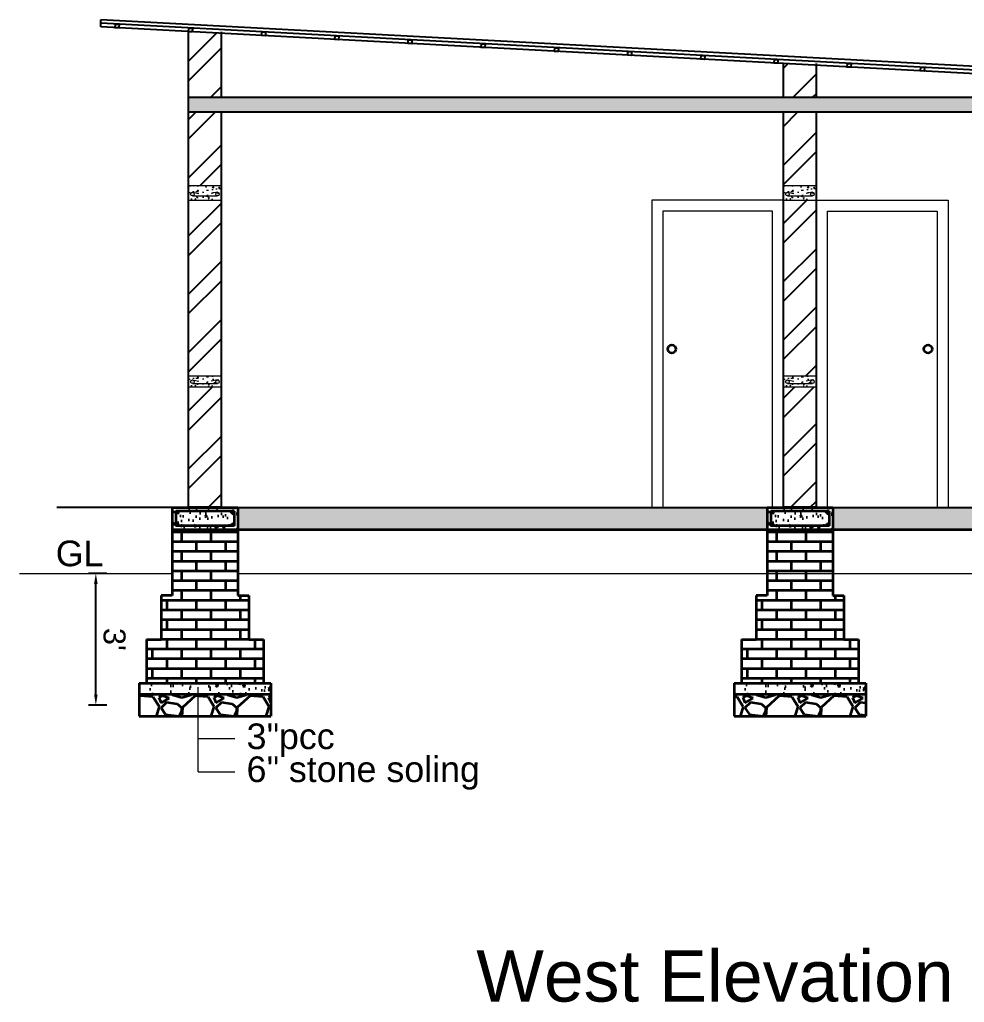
# Model space of a CAD drawing. Header units: inches. Extents: x 380359 to 404964, y -48881 to -44155.
# Drawn here: x 404446.8 to 404704.8, y -47048.6 to -46780.1 of the extents above; entities that cross this region are included whole.
import ezdxf

# ---------------------------------------------------------------- set-up
doc = ezdxf.new("R2010")
doc.units = ezdxf.units.IN
doc.header["$LTSCALE"] = 2
doc.header["$MEASUREMENT"] = 0
doc.header["$PDMODE"] = 34
doc.layers.get('0').update_dxf_attribs({"linetype": 'CONTINUOUS'})
doc.layers.get('DEFPOINTS').update_dxf_attribs({"color": 141, "linetype": 'CONTINUOUS'})
for name, color, linetype, lineweight in [('door', 20, 'CONTINUOUS', 35), ('steps', 253, 'CONTINUOUS', 20), ('WALL - A', 1, 'CONTINUOUS', 40)]:
    doc.layers.add(name, color=color, linetype=linetype, lineweight=lineweight)
doc.styles.add('Lettring Text', font='arial.ttf')
doc.styles.get("Standard").update_dxf_attribs({"font": 'ARIALN.TTF'})
doc.dimstyles.new('Copy of Standard', dxfattribs={"dimtxt": 6, "dimasz": 2.875, "dimexe": 2, "dimexo": 4, "dimgap": 2, "dimtad": 1, "dimdec": 0, "dimrnd": 1, "dimzin": 0, "dimdsep": 46, "dimlunit": 4, "dimtxsty": 'Lettring Text', "dimcen": 0.1, "dimclrd": 7, "dimclre": 7, "dimclrt": 7, "dimazin": 0, "dimtfac": 0.645, "dimtdec": 0, "dimtmove": 1, "dimatfit": 0, "dimfxl": 3, "dimfxlon": 1, "dimtfillclr": 256, "dimtolj": 1, "dimtzin": 0, "dimlwd": -1, "dimlwe": -1, "dimarcsym": 2})
pattern_1 = [(228.0127875, (43451.7862, -16182.5382), (-120, -135), [2.01804, -199.7863207]), (184.96974073, (43450.4362, -16184.0382), (180, 15), [3.46302, -342.8388714]), (132.51044708, (43446.9862, -16184.3382), (150, -165), [2.44182, -241.74048894]), (267.273689, (43441.1362, -16188.0882), (15, 300), [3.15357, -312.2033706]), (292.83365418, (43440.9862, -16191.2382), (-75, 180), [3.092325, -306.1405969]), (357.273689, (43442.1862, -16194.0882), (-300, 15), [3.15357, -312.2033706]), (37.69424047, (43445.3362, -16194.23817), (-195, -150), [4.170435, -412.87272823]), (72.25532837, (43448.6362, -16191.68817), (105, 330), [3.93732, -389.79482245]), (121.42956562, (43449.8362, -16187.9382), (-120, 195), [3.16425, -313.26109665]), (175.2363583, (43448.1862, -16185.2382), (165, -15), [3.61248, -177.0114387]), (222.3974378, (43444.5862, -16184.93817), (-180, -165), [4.67172, -462.5006251]), (138.81407483, (43455.9862, -16188.2382), (-105, 90), [1.594515, -157.8576722]), (171.4692344, (43454.7862, -16187.1882), (195, -30), [3.033555, -300.32267124]), (225, (43451.786, -16186.738), (-2e-15, -15), [2.121315, -19.09188844]), (203.1985905, (43450.7362, -16184.9382), (75, 30), [1.14237, -113.0942266]), (291.8014095, (43449.6862, -16185.3882), (-15, 45), [1.615545, -79.1619271]), (30.9637565, (43450.2862, -16186.8882), (45, 30), [2.623935, -84.8403434]), (161.5650512, (43452.536, -16185.538), (30, -15), [1.897365, -45.5367999]), (16.38954033, (43440.9862, -16185.3882), (150, 45), [2.658, -263.1426772]), (70.34617594, (43443.5362, -16184.6382), (-60, -165), [2.229915, -220.7611162]), (293.1985905, (43452.5362, -16182.5382), (-30, 75), [2.284725, -111.9518716]), (343.61045967, (43453.4362, -16184.6382), (-150, 45), [2.658, -263.1426772]), (339.4439548, (43440.9862, -16194.6882), (-75, 30), [2.5632, -125.5968562]), (294.77514057, (43443.3862, -16195.5882), (-75, 165), [2.14767, -212.61964595]), (66.8014095, (43452.6862, -16197.5382), (30, 75), [2.284725, -111.9518716]), (17.35402464, (43453.5862, -16195.4382), (-195, -60), [2.514465, -248.9313542]), (69.4439548, (43445.3362, -16197.5382), (-30, -75), [1.2816, -126.8784562]), (101.3099325, (43451.7862, -16197.5382), (-15, 60), [0.76485, -75.7204427]), (165.9637565, (43451.6362, -16196.788), (45, -15), [3.092325, -58.7542594]), (186.00900596, (43448.6362, -16196.0382), (150, 15), [2.86575, -283.7088476]), (303.6900675, (43450.2862, -16188.238), (-15, 30), [2.16333, -51.91993913]), (353.15722659, (43451.4862, -16190.0382), (255, -30), [3.77691, -373.91343936]), (60.9453959, (43455.2362, -16190.4882), (-60, -105), [1.54434, -152.8901121]), (90, (43455.986, -16189.138), (-15, 15), [0.9, -14.1]), (120.25643716, (43448.3362, -16195.5882), (60, -105), [2.08386, -206.30279984]), (48.0127875, (43447.2862, -16193.7882), (120, 135), [4.03608, -197.7682807]), (0, (43449.986, -16190.788), (15, 15), [3.9, -11.1]), (325.30484647, (43453.8862, -16190.7882), (150, -105), [2.37171, -234.7991145]), (254.0546041, (43455.8362, -16192.1382), (-15, -60), [2.18403, -107.01761834]), (207.64597536, (43455.2362, -16194.2382), (-285, -150), [3.555975, -352.04211273]), (175.42607874, (43452.0862, -16195.8882), (-195, 15), [3.761985, -372.4361011])]
pattern_2 = [(50, (340169.1534, 69598.8166), (5.73808146, -0.50201708), [0.6, -6.6]), (355, (340169.1534, 69598.8166), (-1.11001067, 6.01753707), [0.48, -5.28]), (100.4514, (340169.6315, 69598.775), (4.62807505, 5.51551634), [0.50992152, -5.6091369]), (46.1842, (340169.1534, 69600.4166), (8.5379284, -1.3241521), [0.9, -9.9]), (96.6356, (340169.865, 69600.306), (7.47730164, 7.79294297), [0.7648823, -8.413704]), (351.1842, (340169.153, 69600.417), (7.47729556, 7.7929488), [0.72, -7.92]), (21, (340169.9534, 69600.0166), (4.77525642, -3.22095113), [0.6, -6.6]), (326, (340169.9534, 69600.0166), (1.94652266, 5.80120036), [0.48, -5.28]), (71.4514, (340170.3513, 69599.748), (6.72178103, 2.58024397), [0.50992152, -5.6091369]), (37.5, (340169.1534, 69598.8166), (0.097278843, 2.66315083), [0, -5.216, 0, -5.36, 0, -5.3]), (7.5, (340169.1534, 69598.8166), (2.1045563, 3.155293695), [0, -3.056, 0, -5.096, 0, -2.02]), (327.5, (340167.3694, 69598.8166), (4.27057949, -0.180438974), [0, -2, 0, -6.24, 0, -8.28]), (317.5, (340166.5694, 69598.8166), (4.66548935, 0.80083986), [0, -2.6, 0, -4.144, 0, -5.88])]
pattern_3 = [(50, (340331.689, 69598.8166), (5.73808146, -0.50201708), [0.6, -6.6]), (355, (340331.689, 69598.8166), (-1.11001067, 6.01753707), [0.48, -5.28]), (100.4514, (340332.167, 69598.775), (4.62807505, 5.51551634), [0.50992152, -5.6091369]), (46.1842, (340331.689, 69600.4166), (8.5379284, -1.3241521), [0.9, -9.9]), (96.6356, (340332.4006, 69600.306), (7.47730164, 7.79294297), [0.7648823, -8.413704]), (351.1842, (340331.689, 69600.417), (7.47729556, 7.7929488), [0.72, -7.92]), (21, (340332.489, 69600.0166), (4.77525642, -3.22095113), [0.6, -6.6]), (326, (340332.489, 69600.0166), (1.94652266, 5.80120036), [0.48, -5.28]), (71.4514, (340332.887, 69599.748), (6.72178103, 2.58024397), [0.50992152, -5.6091369]), (37.5, (340331.689, 69598.8166), (0.097278843, 2.66315083), [0, -5.216, 0, -5.36, 0, -5.3]), (7.5, (340331.689, 69598.8166), (2.1045563, 3.155293695), [0, -3.056, 0, -5.096, 0, -2.02]), (327.5, (340329.905, 69598.8166), (4.27057949, -0.180438974), [0, -2, 0, -6.24, 0, -8.28]), (317.5, (340329.105, 69598.8166), (4.66548935, 0.80083986), [0, -2.6, 0, -4.144, 0, -5.88])]
pattern_4 = [(50, (0, 0), (5.73808146, -0.50201708), [0.6, -6.6]), (355, (0, 0), (-1.11001067, 6.01753707), [0.48, -5.28]), (100.4514445, (0.478, -0.042), (4.628070774, 5.51551993), [0.50992154, -5.6091369]), (46.1842, (0, 1.6), (8.53793065, -1.32415425), [0.9, -9.9]), (96.6356355, (0.7115, 1.49), (7.47729557, 7.7929488), [0.76488274, -8.41371008]), (351.184164, (0, 1.6), (7.47729556, 7.7929488), [0.72, -7.92]), (21, (0.8, 1.2), (4.775256417, -3.220951125), [0.6, -6.6]), (326, (0.8, 1.2), (1.946522655, 5.80120036), [0.48, -5.28]), (71.4514447, (1.198, 0.9316), (6.721779014, 2.58024922), [0.50992152, -5.6091369]), (37.5, (0, 0), (0.097278843, 2.663150831), [0, -5.216, 0, -5.36, 0, -5.3]), (7.5, (0, 0), (2.1045563, 3.155293695), [0, -3.056, 0, -5.096, 0, -2.02]), (327.5, (-1.784, 0), (4.270579489, -0.180438974), [0, -2, 0, -6.24, 0, -8.28]), (317.5, (-2.584, 0), (4.665489355, 0.80083986), [0, -2.6, 0, -4.144, 0, -5.88])]

# ---------------------------------------------------------------- blocks, each defined once
blk = doc.blocks.new('*D515')
at = {"color": 7, "transparency": 16777216}
for p, q in [((404470.58, -46931.41), (404465.58, -46931.41)), ((404467.58, -46964.53), (404467.58, -46934.29)), ((404470.58, -46967.41), (404465.58, -46967.41))]:
    blk.add_line(p, q, dxfattribs=at)
at = {"color": 7, "linetype": 'ByBlock', "transparency": 16777216}
for points in [[(404468.06, -46934.29), (404467.1, -46934.29), (404467.58, -46931.41)], [(404468.06, -46964.53), (404467.11, -46964.53), (404467.58, -46967.41)]]:
    blk.add_solid(points, dxfattribs=at)
at = {"layer": 'DEFPOINTS', "color": 0, "linetype": 'ByBlock', "transparency": 16777216}
for p in [(404467.58, -46931.41), (404479.4, -46931.41), (404479.4, -46967.41)]:
    blk.add_point(p, dxfattribs=at)
at = {"color": 7, "linetype": 'ByBlock', "lineweight": 5, "transparency": 16777216, "insert": (404472.65, -46949.41), "char_height": 6, "attachment_point": 5, "rotation": 270.0012, "style": 'Lettring Text'}
blk.add_mtext("\\A1;3'", dxfattribs=at)

msp = doc.modelspace()

# ---------------------------------------------------------------- hatches: boundary and pattern name
at = {"linetype": 'ByBlock', "lineweight": 5}
h = msp.add_hatch(dxfattribs=at)
h.set_pattern_fill('AR-CONC', scale=0.5, style=0)
h.set_pattern_definition([(50, (358253.975, 21978.3456), (3.58630091, -0.31376067), [0.375, -4.125]), (355, (358253.975, 21978.3456), (-0.69375667, 3.76096067), [0.3, -3.3]), (100.4514, (358254.274, 21978.3194), (2.89254691, 3.44719771), [0.31870095, -3.50571056]), (46.1842, (358253.975, 21979.3456), (5.33620524, -0.82759507), [0.5625, -6.1875]), (96.6356, (358254.4197, 21979.2766), (4.67331353, 4.87058935), [0.47805144, -5.258565]), (351.1842, (358253.975, 21979.3456), (4.67330973, 4.870593), [0.45, -4.95]), (21, (358254.475, 21979.0956), (2.98453526, -2.01309445), [0.375, -4.125]), (326, (358254.475, 21979.0956), (1.21657666, 3.62575023), [0.3, -3.3]), (71.4514, (358254.7237, 21978.9278), (4.20111314, 1.61265248), [0.31870095, -3.50571056]), (37.5, (358253.975, 21978.3456), (0.060799277, 1.66446927), [0, -3.26, 0, -3.35, 0, -3.3125]), (7.5, (358253.975, 21978.3456), (1.315347687, 1.97205856), [0, -1.91, 0, -3.185, 0, -1.2625]), (327.5, (358252.86, 21978.3456), (2.66911218, -0.112774359), [0, -1.25, 0, -3.9, 0, -5.175]), (317.5, (358252.36, 21978.3456), (2.91593085, 0.50052491), [0, -1.625, 0, -2.59, 0, -3.675])])
h.paths.add_polyline_path([(404501.9, -46825.41), (404492.9, -46825.41), (404492.9, -46829.41), (404501.9, -46829.41)])
edge = h.paths.add_edge_path(flags=16)
edge.add_arc((404500.82, -46828.05), 0.496, 180, 268.058, ccw=False)
edge.add_arc((404500.82, -46828.05), 0.496, 0, 180, ccw=False)
edge.add_arc((404500.82, -46828.05), 0.496, -91.942, 0, ccw=False)
edge.add_line((404500.8, -46828.54), (404494, -46828.54))
edge.add_arc((404493.98, -46828.05), 0.496, 180, 271.942, ccw=False)
edge.add_arc((404493.98, -46828.05), 0.496, 0, 180, ccw=False)
edge.add_arc((404493.98, -46828.05), 0.496, -88.058, 0, ccw=False)
edge.add_line((404494, -46828.54), (404500.8, -46828.54))
h = msp.add_hatch(dxfattribs=at)
h.set_pattern_fill('AR-CONC', scale=0.5, style=0)
h.set_pattern_definition([(50, (358416.5107, 21978.3456), (3.58630091, -0.31376067), [0.375, -4.125]), (355, (358416.5107, 21978.3456), (-0.69375667, 3.76096067), [0.3, -3.3]), (100.4514, (358416.8096, 21978.3194), (2.89254691, 3.44719771), [0.31870095, -3.50571056]), (46.1842, (358416.5107, 21979.3456), (5.33620524, -0.82759507), [0.5625, -6.1875]), (96.6356, (358416.9554, 21979.2766), (4.67331353, 4.87058935), [0.47805144, -5.258565]), (351.1842, (358416.511, 21979.3456), (4.67330973, 4.870593), [0.45, -4.95]), (21, (358417.0107, 21979.0956), (2.98453526, -2.01309445), [0.375, -4.125]), (326, (358417.0107, 21979.0956), (1.21657666, 3.62575023), [0.3, -3.3]), (71.4514, (358417.2595, 21978.9278), (4.20111314, 1.61265248), [0.31870095, -3.50571056]), (37.5, (358416.5107, 21978.3456), (0.060799277, 1.66446927), [0, -3.26, 0, -3.35, 0, -3.3125]), (7.5, (358416.5107, 21978.3456), (1.315347687, 1.97205856), [0, -1.91, 0, -3.185, 0, -1.2625]), (327.5, (358415.3957, 21978.3456), (2.66911218, -0.112774359), [0, -1.25, 0, -3.9, 0, -5.175]), (317.5, (358414.8957, 21978.3456), (2.91593085, 0.50052491), [0, -1.625, 0, -2.59, 0, -3.675])])
h.paths.add_polyline_path([(404664.44, -46825.41), (404655.44, -46825.41), (404655.44, -46829.41), (404664.44, -46829.41)])
edge = h.paths.add_edge_path(flags=16)
edge.add_arc((404663.35, -46828.05), 0.496, 180, 268.058, ccw=False)
edge.add_arc((404663.35, -46828.05), 0.496, 0, 180, ccw=False)
edge.add_arc((404663.35, -46828.05), 0.496, -91.942, 0, ccw=False)
edge.add_line((404663.34, -46828.54), (404656.54, -46828.54))
edge.add_arc((404656.52, -46828.05), 0.496, 180, 271.942, ccw=False)
edge.add_arc((404656.52, -46828.05), 0.496, 0, 180, ccw=False)
edge.add_arc((404656.52, -46828.05), 0.496, -88.058, 0, ccw=False)
edge.add_line((404656.54, -46828.54), (404663.34, -46828.54))
h = msp.add_hatch(color=7, dxfattribs=at)
h.paths.add_polyline_path([(404501.31, -46827.78, 0.414214), (404500.82, -46827.28), (404500.65, -46827.31, 0.315664), (404500.32, -46827.78, 1)])
h.paths.add_polyline_path([(404494.15, -46827.31), (404493.98, -46827.28, 0.414214), (404493.49, -46827.78, 0.404321), (404493.97, -46828.27), (404494, -46828.27, 0.404321), (404494.48, -46827.78, 0.315664)])
h = msp.add_hatch(color=7, dxfattribs=at)
h.paths.add_polyline_path([(404663.85, -46827.78, 0.414214), (404663.35, -46827.28), (404663.18, -46827.31, 0.315664), (404662.86, -46827.78, 1)])
h.paths.add_polyline_path([(404656.69, -46827.31), (404656.52, -46827.28, 0.414214), (404656.02, -46827.78, 0.404321), (404656.5, -46828.27), (404656.54, -46828.27, 0.404321), (404657.01, -46827.78, 0.315664)])
h = msp.add_hatch(dxfattribs=at)
h.set_pattern_fill('AR-CONC', scale=0.5, style=0)
h.set_pattern_definition([(50, (358253.975, 21927.3456), (3.58630091, -0.31376067), [0.375, -4.125]), (355, (358253.975, 21927.3456), (-0.69375667, 3.76096067), [0.3, -3.3]), (100.4514, (358254.274, 21927.3194), (2.89254691, 3.44719771), [0.31870095, -3.50571056]), (46.1842, (358253.975, 21928.3456), (5.33620524, -0.82759507), [0.5625, -6.1875]), (96.6356, (358254.4197, 21928.2766), (4.67331353, 4.87058935), [0.47805144, -5.258565]), (351.1842, (358253.975, 21928.3456), (4.67330973, 4.870593), [0.45, -4.95]), (21, (358254.475, 21928.0956), (2.98453526, -2.01309445), [0.375, -4.125]), (326, (358254.475, 21928.0956), (1.21657666, 3.62575023), [0.3, -3.3]), (71.4514, (358254.7237, 21927.9278), (4.20111314, 1.61265248), [0.31870095, -3.50571056]), (37.5, (358253.975, 21927.3456), (0.060799277, 1.66446927), [0, -3.26, 0, -3.35, 0, -3.3125]), (7.5, (358253.975, 21927.3456), (1.315347687, 1.97205856), [0, -1.91, 0, -3.185, 0, -1.2625]), (327.5, (358252.86, 21927.3456), (2.66911218, -0.112774359), [0, -1.25, 0, -3.9, 0, -5.175]), (317.5, (358252.36, 21927.3456), (2.91593085, 0.50052491), [0, -1.625, 0, -2.59, 0, -3.675])])
h.paths.add_polyline_path([(404501.9, -46877.41), (404492.9, -46877.41), (404492.9, -46880.41), (404501.9, -46880.41)])
h.paths.add_polyline_path([(404500.8, -46879.54, -0.404321), (404500.32, -46879.05, -1), (404501.31, -46879.05, -0.424176), (404500.8, -46879.54), (404494, -46879.54, -0.424176), (404493.49, -46879.05, -1), (404494.48, -46879.05, -0.404321), (404494, -46879.54)], flags=16)
h = msp.add_hatch(dxfattribs=at)
h.set_pattern_fill('AR-CONC', scale=0.5, style=0)
h.set_pattern_definition([(50, (358416.5107, 21927.3456), (3.58630091, -0.31376067), [0.375, -4.125]), (355, (358416.5107, 21927.3456), (-0.69375667, 3.76096067), [0.3, -3.3]), (100.4514, (358416.8096, 21927.3194), (2.89254691, 3.44719771), [0.31870095, -3.50571056]), (46.1842, (358416.5107, 21928.3456), (5.33620524, -0.82759507), [0.5625, -6.1875]), (96.6356, (358416.9554, 21928.2766), (4.67331353, 4.87058935), [0.47805144, -5.258565]), (351.1842, (358416.511, 21928.3456), (4.67330973, 4.870593), [0.45, -4.95]), (21, (358417.0107, 21928.0956), (2.98453526, -2.01309445), [0.375, -4.125]), (326, (358417.0107, 21928.0956), (1.21657666, 3.62575023), [0.3, -3.3]), (71.4514, (358417.2595, 21927.9278), (4.20111314, 1.61265248), [0.31870095, -3.50571056]), (37.5, (358416.5107, 21927.3456), (0.060799277, 1.66446927), [0, -3.26, 0, -3.35, 0, -3.3125]), (7.5, (358416.5107, 21927.3456), (1.315347687, 1.97205856), [0, -1.91, 0, -3.185, 0, -1.2625]), (327.5, (358415.3957, 21927.3456), (2.66911218, -0.112774359), [0, -1.25, 0, -3.9, 0, -5.175]), (317.5, (358414.8957, 21927.3456), (2.91593085, 0.50052491), [0, -1.625, 0, -2.59, 0, -3.675])])
h.paths.add_polyline_path([(404664.44, -46877.41), (404655.44, -46877.41), (404655.44, -46880.41), (404664.44, -46880.41)])
h.paths.add_polyline_path([(404663.34, -46879.54, -0.404321), (404662.86, -46879.05, -1), (404663.85, -46879.05, -0.424176), (404663.34, -46879.54), (404656.54, -46879.54, -0.424176), (404656.02, -46879.05, -1), (404657.01, -46879.05, -0.404321), (404656.54, -46879.54)], flags=16)
h = msp.add_hatch(color=7, dxfattribs=at)
h.paths.add_polyline_path([(404501.31, -46879.05, 0.414214), (404500.82, -46878.55), (404500.65, -46878.58, 0.315664), (404500.32, -46879.05, 1)])
h.paths.add_polyline_path([(404494.15, -46878.58), (404493.98, -46878.55, 0.414214), (404493.49, -46879.05, 0.404321), (404493.97, -46879.54), (404494, -46879.54, 0.404321), (404494.48, -46879.05, 0.315664)])
h = msp.add_hatch(color=7, dxfattribs=at)
h.paths.add_polyline_path([(404663.85, -46879.05, 0.414214), (404663.35, -46878.55), (404663.18, -46878.58, 0.315664), (404662.86, -46879.05, 1)])
h.paths.add_polyline_path([(404656.69, -46878.58), (404656.52, -46878.55, 0.414214), (404656.02, -46879.05, 0.404321), (404656.5, -46879.54), (404656.54, -46879.54, 0.404321), (404657.01, -46879.05, 0.315664)])
at = {"layer": 'door', "ltscale": 0.5}
h = msp.add_hatch(dxfattribs=at)
h.set_pattern_fill('AR-CONC', color=256, scale=0.8, style=0)
h.set_pattern_definition(pattern_4)
h.paths.add_polyline_path([(404828.44, -46801.41), (404492.9, -46801.41), (404492.9, -46805.41), (404828.44, -46805.41)])
h = msp.add_hatch(dxfattribs=at)
h.set_pattern_fill('AR-CONC', color=256, scale=0.8, style=0)
h.set_pattern_definition(pattern_2)
h.paths.add_polyline_path([(404506.4, -46913.41), (404488.4, -46913.41), (404488.4, -46919.41), (404506.4, -46919.41), (404506.4, -46914.35)])
h.paths.add_polyline_path([(404505.4, -46914.35), (404505.4, -46918.41), (404489.4, -46918.41), (404489.4, -46914.35), (404489.7, -46914.35, -0.049683), (404489.77, -46914.35)], flags=16)
h.paths.add_polyline_path([(404505.39, -46914.69, -1), (404504.72, -46914.69, -1)], flags=0)
h.paths.add_polyline_path([(404505.4, -46918.07, -1), (404504.73, -46918.07, -1)], flags=16)
h.paths.add_polyline_path([(404490.07, -46918.07, -1), (404489.4, -46918.07, -1)], flags=16)
h = msp.add_hatch(dxfattribs=at)
h.set_pattern_fill('AR-CONC', color=256, scale=0.8, style=0)
h.set_pattern_definition(pattern_2)
h.paths.add_polyline_path([(404505.4, -46914.35), (404489.4, -46914.35), (404489.4, -46918.41), (404505.4, -46918.41)])
h = msp.add_hatch(color=256, dxfattribs=at)
h.paths.add_polyline_path([(404490.07, -46914.69, 0.385424), (404489.77, -46914.35), (404489.7, -46914.35, 0.385424), (404489.4, -46914.69, 1)])
h.paths.add_polyline_path([(404489.4, -46918.07, 1), (404490.07, -46918.07, 1)])
h.paths.add_polyline_path([(404504.72, -46914.69, 1), (404505.39, -46914.69, 1)])
h.paths.add_polyline_path([(404504.73, -46918.07, 1), (404505.4, -46918.07, 1)])
h = msp.add_hatch(dxfattribs=at)
h.set_pattern_fill('AR-CONC', color=256, scale=0.8, style=0)
h.set_pattern_definition(pattern_3)
h.paths.add_polyline_path([(404668.94, -46913.41), (404650.94, -46913.41), (404650.94, -46919.41), (404668.94, -46919.41), (404668.94, -46914.35)])
h.paths.add_polyline_path([(404667.94, -46914.35), (404667.94, -46918.41), (404651.94, -46918.41), (404651.94, -46914.35), (404652.24, -46914.35, -0.049683), (404652.3, -46914.35)], flags=16)
h.paths.add_polyline_path([(404667.93, -46914.69, -1), (404667.26, -46914.69, -1)], flags=0)
h.paths.add_polyline_path([(404667.94, -46918.07, -1), (404667.27, -46918.07, -1)], flags=16)
h.paths.add_polyline_path([(404652.61, -46918.07, -1), (404651.94, -46918.07, -1)], flags=16)
h = msp.add_hatch(dxfattribs=at)
h.set_pattern_fill('AR-CONC', color=256, scale=0.8, style=0)
h.set_pattern_definition(pattern_3)
h.paths.add_polyline_path([(404667.94, -46914.35), (404651.94, -46914.35), (404651.94, -46918.41), (404667.94, -46918.41)])
h = msp.add_hatch(color=256, dxfattribs=at)
h.paths.add_polyline_path([(404652.61, -46914.69, 0.385424), (404652.3, -46914.35), (404652.24, -46914.35, 0.385424), (404651.94, -46914.69, 1)])
h.paths.add_polyline_path([(404651.94, -46918.07, 1), (404652.61, -46918.07, 1)])
h.paths.add_polyline_path([(404667.26, -46914.69, 1), (404667.93, -46914.69, 1)])
h.paths.add_polyline_path([(404667.27, -46918.07, 1), (404667.94, -46918.07, 1)])
at = {"layer": 'door', "ltscale": 0.5, "transparency": 33554648}
h = msp.add_hatch(dxfattribs=at)
h.set_pattern_fill('AR-BRSTD', color=256)
h.set_pattern_definition([(0, (249095.0794, -20025.9778), (0, 2.667), []), (90, (249095.0794, -20025.9778), (-4, 2.667), [2.667, -2.667])])
h.paths.add_polyline_path([(404506.4, -46919.41), (404488.4, -46919.41), (404488.4, -46937.41), (404506.4, -46937.41)])
h.paths.add_polyline_path([(404509.4, -46937.41), (404485.4, -46937.41), (404485.4, -46949.41), (404506.4, -46949.41), (404509.4, -46949.41)])
h.paths.add_polyline_path([(404513.4, -46949.41), (404506.4, -46949.41), (404485.4, -46949.41), (404481.4, -46949.41), (404481.4, -46961.41), (404513.4, -46961.41)])
h = msp.add_hatch(dxfattribs=at)
h.set_pattern_fill('AR-BRSTD', color=256)
h.set_pattern_definition([(0, (249257.615, -20025.9778), (0, 2.667), []), (90, (249257.615, -20025.9778), (-4, 2.667), [2.667, -2.667])])
h.paths.add_polyline_path([(404668.94, -46919.41), (404650.94, -46919.41), (404650.94, -46937.41), (404668.94, -46937.41)])
h.paths.add_polyline_path([(404671.94, -46937.41), (404647.94, -46937.41), (404647.94, -46949.41), (404668.94, -46949.41), (404671.94, -46949.41)])
h.paths.add_polyline_path([(404675.94, -46949.41), (404668.94, -46949.41), (404647.94, -46949.41), (404643.94, -46949.41), (404643.94, -46961.41), (404675.94, -46961.41)])
at = {"layer": 'door', "ltscale": 0.5}
h = msp.add_hatch(dxfattribs=at)
h.set_pattern_fill('AR-CONC', color=256, style=0)
h.set_pattern_definition([(50, (399729.661, 21481.475), (7.17260183, -0.62752135), [0.75, -8.25]), (355, (399729.661, 21481.475), (-1.3875133, 7.5219213), [0.6, -6.6]), (100.4514, (399730.2585, 21481.423), (5.7850938, 6.8943954), [0.6374019, -7.0114211]), (46.1842, (399729.661, 21483.475), (10.6724105, -1.6551901), [1.125, -12.375]), (96.6356, (399730.55, 21483.337), (9.346627, 9.7411787), [0.9561029, -10.51713]), (351.1842, (399729.661, 21483.475), (9.3466195, 9.741186), [0.9, -9.9]), (21, (399730.661, 21482.975), (5.9690705, -4.0261889), [0.75, -8.25]), (326, (399730.661, 21482.975), (2.4331533, 7.25150045), [0.6, -6.6]), (71.4514, (399731.158, 21482.64), (8.4022263, 3.225305), [0.6374019, -7.0114211]), (37.5, (399729.6608, 21481.4752), (0.12159855, 3.32893854), [0, -6.52, 0, -6.7, 0, -6.625]), (7.5, (399729.6608, 21481.4752), (2.63069537, 3.94411712), [0, -3.82, 0, -6.37, 0, -2.525]), (327.5, (399727.4308, 21481.4752), (5.33822436, -0.22554872), [0, -2.5, 0, -7.8, 0, -10.35]), (317.5, (399726.431, 21481.4752), (5.8318617, 1.00104982), [0, -3.25, 0, -5.18, 0, -7.35])])
h.paths.add_polyline_path([(404515.4, -46961.41), (404479.4, -46961.41), (404479.4, -46964.41), (404515.4, -46964.41)])
h = msp.add_hatch(dxfattribs=at)
h.set_pattern_fill('AR-CONC', color=256, style=0)
h.set_pattern_definition([(50, (399892.1965, 21481.475), (7.17260183, -0.62752135), [0.75, -8.25]), (355, (399892.1965, 21481.475), (-1.3875133, 7.5219213), [0.6, -6.6]), (100.4514, (399892.794, 21481.423), (5.7850938, 6.8943954), [0.6374019, -7.0114211]), (46.1842, (399892.1965, 21483.475), (10.6724105, -1.6551901), [1.125, -12.375]), (96.6356, (399893.086, 21483.337), (9.346627, 9.7411787), [0.9561029, -10.51713]), (351.1842, (399892.197, 21483.475), (9.3466195, 9.741186), [0.9, -9.9]), (21, (399893.1965, 21482.975), (5.9690705, -4.0261889), [0.75, -8.25]), (326, (399893.1965, 21482.975), (2.4331533, 7.25150045), [0.6, -6.6]), (71.4514, (399893.694, 21482.64), (8.4022263, 3.225305), [0.6374019, -7.0114211]), (37.5, (399892.1965, 21481.4752), (0.12159855, 3.32893854), [0, -6.52, 0, -6.7, 0, -6.625]), (7.5, (399892.1965, 21481.4752), (2.63069537, 3.94411712), [0, -3.82, 0, -6.37, 0, -2.525]), (327.5, (399889.9665, 21481.4752), (5.33822436, -0.22554872), [0, -2.5, 0, -7.8, 0, -10.35]), (317.5, (399888.9665, 21481.4752), (5.8318617, 1.00104982), [0, -3.25, 0, -5.18, 0, -7.35])])
h.paths.add_polyline_path([(404677.94, -46961.41), (404641.94, -46961.41), (404641.94, -46964.41), (404677.94, -46964.41)])
at = {"layer": 'door', "ltscale": 0.5, "transparency": 33554648}
h = msp.add_hatch(dxfattribs=at)
h.set_pattern_fill('GRAVEL', color=256, scale=15)
h.set_pattern_definition(pattern_1)
h.paths.add_polyline_path([(404495.55, -46964.41), (404479.4, -46964.41), (404479.4, -46970.41), (404495.55, -46970.41)])
h = msp.add_hatch(dxfattribs=at)
h.set_pattern_fill('GRAVEL', color=256, scale=15)
h.set_pattern_definition(pattern_1)
h.paths.add_polyline_path([(404515.4, -46970.41), (404515.4, -46964.41), (404495.55, -46964.41), (404495.55, -46970.41)])
h = msp.add_hatch(dxfattribs=at)
h.set_pattern_fill('GRAVEL', color=256, scale=15)
h.set_pattern_definition([(228.0127875, (43461.3219, -16182.5382), (-120, -135), [2.01804, -199.7863207]), (184.96974073, (43459.9719, -16184.0382), (180, 15), [3.46302, -342.8388714]), (132.51044708, (43456.5219, -16184.3382), (150, -165), [2.44182, -241.74048894]), (267.273689, (43450.6719, -16188.0882), (15, 300), [3.15357, -312.2033706]), (292.83365418, (43450.5219, -16191.2382), (-75, 180), [3.092325, -306.1405969]), (357.273689, (43451.7219, -16194.0882), (-300, 15), [3.15357, -312.2033706]), (37.69424047, (43454.8719, -16194.23817), (-195, -150), [4.170435, -412.87272823]), (72.25532837, (43458.1719, -16191.68817), (105, 330), [3.93732, -389.79482245]), (121.42956562, (43459.3719, -16187.9382), (-120, 195), [3.16425, -313.26109665]), (175.2363583, (43457.7219, -16185.2382), (165, -15), [3.61248, -177.0114387]), (222.3974378, (43454.12193, -16184.93817), (-180, -165), [4.67172, -462.5006251]), (138.81407483, (43465.5219, -16188.2382), (-105, 90), [1.594515, -157.8576722]), (171.4692344, (43464.3219, -16187.1882), (195, -30), [3.033555, -300.32267124]), (225, (43461.322, -16186.738), (-2e-15, -15), [2.121315, -19.09188844]), (203.1985905, (43460.272, -16184.9382), (75, 30), [1.14237, -113.0942266]), (291.8014095, (43459.222, -16185.3882), (-15, 45), [1.615545, -79.1619271]), (30.9637565, (43459.822, -16186.8882), (45, 30), [2.623935, -84.8403434]), (161.5650512, (43462.072, -16185.538), (30, -15), [1.897365, -45.5367999]), (16.38954033, (43450.5219, -16185.3882), (150, 45), [2.658, -263.1426772]), (70.34617594, (43453.0719, -16184.6382), (-60, -165), [2.229915, -220.7611162]), (293.1985905, (43462.072, -16182.5382), (-30, 75), [2.284725, -111.9518716]), (343.61045967, (43462.9719, -16184.6382), (-150, 45), [2.658, -263.1426772]), (339.4439548, (43450.522, -16194.6882), (-75, 30), [2.5632, -125.5968562]), (294.77514057, (43452.9219, -16195.5882), (-75, 165), [2.14767, -212.61964595]), (66.8014095, (43462.222, -16197.5382), (30, 75), [2.284725, -111.9518716]), (17.35402464, (43463.1219, -16195.4382), (-195, -60), [2.514465, -248.9313542]), (69.4439548, (43454.872, -16197.5382), (-30, -75), [1.2816, -126.8784562]), (101.3099325, (43461.322, -16197.5382), (-15, 60), [0.76485, -75.7204427]), (165.9637565, (43461.172, -16196.788), (45, -15), [3.092325, -58.7542594]), (186.00900596, (43458.1719, -16196.0382), (150, 15), [2.86575, -283.7088476]), (303.6900675, (43459.822, -16188.238), (-15, 30), [2.16333, -51.91993913]), (353.15722659, (43461.0219, -16190.0382), (255, -30), [3.77691, -373.91343936]), (60.9453959, (43464.7719, -16190.4882), (-60, -105), [1.54434, -152.8901121]), (90, (43465.522, -16189.138), (-15, 15), [0.9, -14.1]), (120.25643716, (43457.8719, -16195.5882), (60, -105), [2.08386, -206.30279984]), (48.0127875, (43456.8219, -16193.7882), (120, 135), [4.03608, -197.7682807]), (0, (43459.522, -16190.788), (15, 15), [3.9, -11.1]), (325.30484647, (43463.4219, -16190.7882), (150, -105), [2.37171, -234.7991145]), (254.0546041, (43465.372, -16192.1382), (-15, -60), [2.18403, -107.01761834]), (207.64597536, (43464.7719, -16194.2382), (-285, -150), [3.555975, -352.04211273]), (175.42607874, (43461.6219, -16195.8882), (-195, 15), [3.761985, -372.4361011])])
h.paths.add_polyline_path([(404677.94, -46964.41), (404641.94, -46964.41), (404641.94, -46970.41), (404677.94, -46970.41)])
at = {"layer": 'steps', "ltscale": 0.3}
h = msp.add_hatch(dxfattribs=at)
h.set_pattern_fill('AR-CONC', scale=0.8, style=0)
h.set_pattern_definition(pattern_4)
h.paths.add_polyline_path([(404650.94, -46913.41), (404506.4, -46913.41), (404506.4, -46919.41), (404650.94, -46919.41)])
h = msp.add_hatch(dxfattribs=at)
h.set_pattern_fill('AR-CONC', scale=0.8, style=0)
h.set_pattern_definition(pattern_4)
h.paths.add_polyline_path([(404814.94, -46913.41), (404668.94, -46913.41), (404668.94, -46919.41), (404814.94, -46919.41)])
at = {"layer": 'WALL - A', "lineweight": 25}
h = msp.add_hatch(dxfattribs=at)
h.set_pattern_fill('ANSI32', color=256, scale=30, style=0)
h.paths.add_polyline_path([(404501.9, -46783.89), (404492.9, -46783.41), (404492.9, -46801.41), (404501.9, -46801.41)])
h = msp.add_hatch(dxfattribs=at)
h.set_pattern_fill('ANSI32', color=256, scale=30, style=0)
h.paths.add_polyline_path([(404664.44, -46792.61), (404655.44, -46792.12), (404655.44, -46801.41), (404664.44, -46801.41)])
h = msp.add_hatch(dxfattribs=at)
h.set_pattern_fill('ANSI32', color=256, scale=30, style=0)
h.paths.add_polyline_path([(404501.9, -46805.41), (404492.9, -46805.41), (404492.9, -46825.41), (404501.9, -46825.41)])
h = msp.add_hatch(dxfattribs=at)
h.set_pattern_fill('ANSI32', color=256, scale=30, style=0)
h.paths.add_polyline_path([(404664.44, -46805.41), (404655.44, -46805.41), (404655.44, -46825.41), (404664.44, -46825.41)])
h = msp.add_hatch(dxfattribs=at)
h.set_pattern_fill('ANSI32', color=256, scale=30, style=0)
h.paths.add_polyline_path([(404501.9, -46829.41), (404492.9, -46829.41), (404492.9, -46877.41), (404501.9, -46877.41)])
h = msp.add_hatch(dxfattribs=at)
h.set_pattern_fill('ANSI32', color=256, scale=30, style=0)
h.paths.add_polyline_path([(404664.44, -46829.41), (404655.44, -46829.41), (404655.44, -46877.41), (404664.44, -46877.41)])
h = msp.add_hatch(dxfattribs=at)
h.set_pattern_fill('ANSI32', color=256, scale=30, style=0)
h.paths.add_polyline_path([(404501.9, -46880.41), (404492.9, -46880.41), (404492.9, -46913.41), (404501.9, -46913.41)])
h = msp.add_hatch(dxfattribs=at)
h.set_pattern_fill('ANSI32', color=256, scale=30, style=0)
h.paths.add_polyline_path([(404664.44, -46880.41), (404655.44, -46880.41), (404655.44, -46913.41), (404664.44, -46913.41)])

# ---------------------------------------------------------------- linework, layer by layer
at = {"ltscale": 0.5}
for p, q in [((404852.44, -46800.69), (404468.9, -46780.12)), ((404468.9, -46782.12), (404468.9, -46780.12)), ((404852.44, -46801.69), (404468.9, -46781.12)), ((404852.44, -46802.69), (404468.9, -46782.12)), ((404492.9, -46913.41), (404492.9, -46783.41)), ((404501.9, -46801.41), (404501.9, -46783.41)), ((404655.44, -46801.41), (404655.44, -46792.12)), ((404664.44, -46801.41), (404664.44, -46792.12)), ((404828.44, -46801.41), (404492.9, -46801.41)), ((404828.44, -46805.41), (404492.9, -46805.41)), ((404501.9, -46913.41), (404501.9, -46805.41)), ((404655.44, -46913.41), (404655.44, -46805.41)), ((404664.44, -46913.41), (404664.44, -46805.41)), ((404492.9, -46913.41), (404456.9, -46913.41)), ((404492.9, -46913.41), (404462.9, -46913.41)), ((404492.9, -46913.41), (404828.44, -46913.41)), ((404492.9, -46913.41), (404501.9, -46913.41)), ((404655.44, -46913.41), (404664.44, -46913.41)), ((404655.44, -46913.41), (404664.44, -46913.41))]:
    msp.add_line(p, q, dxfattribs=at)
at = {"color": 7, "linetype": 'ByBlock', "lineweight": 5}
for p, q in [((404492.9, -46825.41), (404501.9, -46825.41)), ((404655.44, -46825.41), (404664.44, -46825.41)), ((404493.97, -46828.27), (404500.82, -46828.27)), ((404493.98, -46827.28), (404495.73, -46827.59)), ((404500.82, -46827.28), (404499.07, -46827.59)), ((404656.5, -46828.27), (404663.35, -46828.27)), ((404656.52, -46827.28), (404658.27, -46827.59)), ((404663.35, -46827.28), (404661.6, -46827.59)), ((404492.9, -46829.41), (404501.9, -46829.41)), ((404492.9, -46829.41), (404501.9, -46829.41)), ((404655.44, -46829.41), (404664.44, -46829.41)), ((404655.44, -46829.41), (404664.44, -46829.41)), ((404492.9, -46877.41), (404501.9, -46877.41)), ((404655.44, -46877.41), (404664.44, -46877.41)), ((404493.97, -46879.54), (404500.82, -46879.54)), ((404493.98, -46878.55), (404495.73, -46878.86)), ((404500.82, -46878.55), (404499.07, -46878.86)), ((404656.5, -46879.54), (404663.35, -46879.54)), ((404656.52, -46878.55), (404658.27, -46878.86)), ((404663.35, -46878.55), (404661.6, -46878.86)), ((404492.9, -46880.41), (404501.9, -46880.41)), ((404492.9, -46880.41), (404501.9, -46880.41)), ((404655.44, -46880.41), (404664.44, -46880.41)), ((404655.44, -46880.41), (404664.44, -46880.41)), ((404495.55, -46985.57), (404495.55, -46962.5)), ((404495.55, -46976.47), (404505.55, -46976.47)), ((404495.55, -46985.57), (404505.55, -46985.57))]:
    msp.add_line(p, q, dxfattribs=at)
at = {"color": 7, "linetype": 'ByBlock', "lineweight": 5, "ltscale": 10}
for p, q in [((404506.4, -46931.41), (404814.94, -46931.4)), ((404446.77, -46931.41), (404488.4, -46931.41))]:
    msp.add_line(p, q, dxfattribs=at)
at = {"ltscale": 0.5}
for points in [[(404472.96, -46781.33), (404473.95, -46781.39), (404473.9, -46782.39), (404472.9, -46782.33)], [(404492.95, -46782.41), (404493.95, -46782.46), (404493.9, -46783.46), (404492.9, -46783.41)], [(404512.95, -46783.48), (404513.95, -46783.53), (404513.9, -46784.53), (404512.9, -46784.48)], [(404532.95, -46784.55), (404533.95, -46784.61), (404533.89, -46785.6), (404532.9, -46785.55)], [(404552.95, -46785.63), (404553.95, -46785.68), (404553.89, -46786.68), (404552.89, -46786.62)], [(404572.94, -46786.7), (404573.94, -46786.75), (404573.89, -46787.75), (404572.89, -46787.7)], [(404592.94, -46787.77), (404593.94, -46787.82), (404593.89, -46788.82), (404592.89, -46788.77)], [(404612.94, -46788.84), (404613.94, -46788.9), (404613.88, -46789.9), (404612.89, -46789.84)], [(404632.94, -46789.92), (404633.94, -46789.97), (404633.88, -46790.97), (404632.88, -46790.91)], [(404652.94, -46790.99), (404653.93, -46791.04), (404653.88, -46792.04), (404652.88, -46791.99)], [(404672.93, -46792.06), (404673.93, -46792.12), (404673.88, -46793.11), (404672.88, -46793.06)], [(404692.93, -46793.13), (404693.93, -46793.19), (404693.88, -46794.19), (404692.88, -46794.13)]]:
    msp.add_lwpolyline(points, close=True, dxfattribs=at)
at = {"color": 7, "linetype": 'ByBlock', "lineweight": 5}
for centre in [(404493.98, -46827.78), (404500.82, -46827.78), (404656.52, -46827.78), (404663.35, -46827.78), (404493.98, -46879.05), (404500.82, -46879.05), (404656.52, -46879.05), (404663.35, -46879.05)]:
    msp.add_circle(centre, 0.496, dxfattribs=at)
at = {"layer": 'door', "ltscale": 0.5}
for p, q in [((404488.4, -46913.41), (404506.4, -46913.41)), ((404488.4, -46913.41), (404488.4, -46937.41)), ((404505.4, -46914.35), (404489.4, -46914.35)), ((404489.4, -46914.35), (404489.4, -46918.41)), ((404492.9, -46913.41), (404501.9, -46913.41)), ((404492.9, -46913.41), (404501.9, -46913.41)), ((404501.9, -46913.41), (404492.9, -46913.41)), ((404492.9, -46913.41), (404501.9, -46913.41)), ((404504.89, -46914.35), (404504.4, -46915)), ((404505.4, -46914.8), (404504.9, -46915.46)), ((404505.4, -46914.35), (404505.4, -46918.41)), ((404506.4, -46913.41), (404506.4, -46937.41)), ((404650.94, -46913.41), (404668.94, -46913.41)), ((404650.94, -46913.41), (404650.94, -46937.41)), ((404667.94, -46914.35), (404651.94, -46914.35)), ((404651.94, -46914.35), (404651.94, -46918.41)), ((404655.44, -46913.41), (404664.44, -46913.41)), ((404655.44, -46913.41), (404664.44, -46913.41)), ((404664.44, -46913.41), (404655.44, -46913.41)), ((404667.43, -46914.35), (404666.93, -46915)), ((404667.94, -46914.8), (404667.43, -46915.46)), ((404667.94, -46914.35), (404667.94, -46918.41)), ((404668.94, -46913.41), (404668.94, -46937.41)), ((404488.4, -46919.41), (404506.4, -46919.41)), ((404505.4, -46918.41), (404489.4, -46918.41)), ((404492.9, -46919.41), (404828.44, -46919.41)), ((404650.94, -46919.41), (404668.94, -46919.41)), ((404667.94, -46918.41), (404651.94, -46918.41)), ((404485.4, -46937.41), (404485.4, -46949.41)), ((404488.4, -46937.41), (404485.4, -46937.41)), ((404506.4, -46937.41), (404509.4, -46937.41)), ((404509.4, -46937.41), (404509.4, -46949.41)), ((404647.94, -46937.41), (404647.94, -46949.41)), ((404650.94, -46937.41), (404647.94, -46937.41)), ((404668.94, -46937.41), (404671.94, -46937.41)), ((404671.94, -46937.41), (404671.94, -46949.41)), ((404481.4, -46949.41), (404485.4, -46949.41)), ((404481.4, -46949.41), (404481.4, -46961.41)), ((404509.4, -46949.41), (404513.4, -46949.41)), ((404513.4, -46949.41), (404513.4, -46961.41)), ((404643.94, -46949.41), (404647.94, -46949.41)), ((404643.94, -46949.41), (404643.94, -46961.41)), ((404671.94, -46949.41), (404675.94, -46949.41)), ((404675.94, -46949.41), (404675.94, -46961.41)), ((404479.4, -46961.41), (404515.4, -46961.41)), ((404479.4, -46961.41), (404479.4, -46970.41)), ((404515.4, -46961.41), (404515.4, -46970.41)), ((404641.94, -46961.41), (404677.94, -46961.41)), ((404641.94, -46961.41), (404641.94, -46970.41)), ((404677.94, -46961.41), (404677.94, -46970.41)), ((404479.4, -46964.41), (404515.4, -46964.41)), ((404641.94, -46964.41), (404677.94, -46964.41)), ((404479.4, -46970.41), (404515.4, -46970.41)), ((404641.94, -46970.41), (404677.94, -46970.41))]:
    msp.add_line(p, q, dxfattribs=at)
for centre, radius in [((404624.95, -46870.1), 1.12), ((404694.92, -46870.1), 1.12), ((404489.73, -46914.69), 0.335), ((404505.06, -46914.69), 0.335), ((404652.27, -46914.69), 0.335), ((404667.59, -46914.69), 0.335), ((404489.73, -46918.07), 0.335), ((404505.07, -46918.07), 0.335), ((404652.27, -46918.07), 0.335), ((404667.6, -46918.07), 0.335)]:
    msp.add_circle(centre, radius, dxfattribs=at)
at = {"layer": 'steps', "color": 7, "ltscale": 0.3}
for p, q in [((404619.44, -46829.41), (404619.44, -46913.41)), ((404655.44, -46829.41), (404619.44, -46829.41)), ((404655.44, -46913.41), (404655.44, -46829.41)), ((404664.44, -46913.41), (404664.44, -46829.41)), ((404664.44, -46829.41), (404700.44, -46829.41)), ((404700.44, -46829.41), (404700.44, -46913.41)), ((404622.44, -46832.41), (404622.44, -46913.41)), ((404652.44, -46832.41), (404622.44, -46832.41)), ((404652.44, -46913.41), (404652.44, -46832.41)), ((404667.44, -46913.41), (404667.44, -46832.41)), ((404667.44, -46832.41), (404697.44, -46832.41)), ((404697.44, -46832.41), (404697.44, -46913.41))]:
    msp.add_line(p, q, dxfattribs=at)

# ---------------------------------------------------------------- texts
at = {"color": 7, "linetype": 'ByBlock', "lineweight": 5}
for s, insert, char_height, width, attachment_point in [('{\\fArial CE|b0|i0|c0|p34;GL}', (404456.62, -46922.43), 7, 174.1012, 1), ("{\\fArial CE|b0|i0|c238|p34;3'}'{\\fArial CE|b0|i0|c238|p34;pcc}", (404508.76, -46972.39), 7, 174.1012, 1), ("{\\fArial CE|b0|i0|c0|p34;6\\fArial CE|b0|i0|c238|p34;'}'{\\fArial CE|b0|i0|c238|p34; \\fArial CE|b0|i0|c0|p34;stone\\fArial CE|b0|i0|c238|p34; soling}", (404508.76, -46981.39), 7, 174.1012, 1), ('{\\fArial CE|b0|i0|c0|p34;West Elevation}', (404636.73, -47041.47), 14, 235.547, 5)]:
    msp.add_mtext(s, dxfattribs=dict(at, insert=insert, char_height=char_height, width=width, attachment_point=attachment_point))

# ---------------------------------------------------------------- dimensions: what is measured, and where the dimension line sits
dim = msp.add_aligned_dim(p1=(404479.4, -46967.41), p2=(404479.4, -46931.41), distance=11.82, dimstyle='Copy of Standard', dxfattribs=at)
dim.commit()
dim.dimension.update_dxf_attribs({"geometry": '*D515', "text_midpoint": (404472.65, -46949.41)})

doc.saveas('drawing.dxf')
